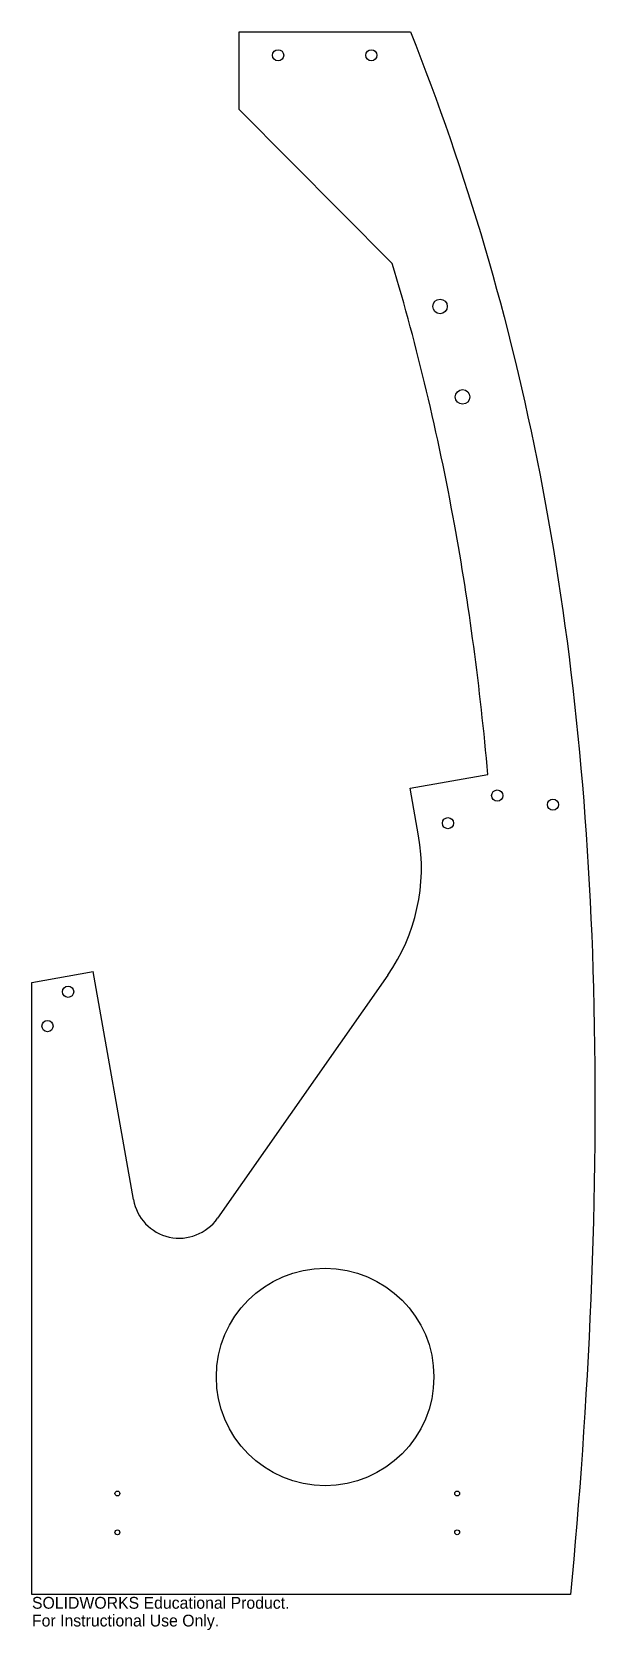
# Model space of a CAD drawing. Header units: inches. Extents: x 10.8 to 19.9, y 105.1 to 130.8.
import ezdxf

# ---------------------------------------------------------------- set-up
doc = ezdxf.new("R2010")
doc.units = ezdxf.units.IN
doc.header["$MEASUREMENT"] = 0
doc.styles.add('SLDTEXTSTYLE0', font='Arail.ttf')

msp = doc.modelspace()

# ---------------------------------------------------------------- linework, layer by layer
at = {"color": 1, "linetype": 'Continuous', "lineweight": 25}
for p, q in [((14.084, 129.547), (14.087, 130.797)), ((14.087, 130.797), (16.843, 130.797)), ((16.549, 127.072), (14.084, 129.547)), ((16.837, 118.625), (18.088, 118.845)), ((16.972, 117.859), (16.837, 118.625)), ((10.75, 115.5), (11.735, 115.674)), ((10.75, 105.65), (10.75, 115.5)), ((12.382, 112.004), (11.735, 115.674)), ((16.475, 115.618), (13.735, 111.704)), ((19.417, 105.65), (10.75, 105.65))]:
    msp.add_line(p, q, dxfattribs=at)
for centre, radius in [((14.711, 130.422), 0.09), ((16.211, 130.422), 0.09), ((17.317, 126.379), 0.117), ((17.68, 124.923), 0.117), ((18.237, 118.508), 0.09), ((19.134, 118.361), 0.09), ((17.444, 118.063), 0.09), ((11.332, 115.349), 0.09), ((11, 114.797), 0.09), ((15.468, 109.15), 1.75), ((12.125, 107.275), 0.039), ((17.592, 107.275), 0.039), ((12.125, 106.65), 0.0391), ((17.592, 106.65), 0.039)]:
    msp.add_circle(centre, radius, dxfattribs=at)
for centre, radius, start, end in [((14.017, 117.338), 3, 325.006, 10), ((13.121, 112.134), 0.75, 190.006, 325.006)]:
    msp.add_arc(centre, radius, start, end, dxfattribs=at)
for points, knots in [([(16.843, 130.797), (18.637, 126.267), (19.623, 121.439), (19.876, 112.081), (19.702, 108.647), (19.417, 105.65)], [-62.015801, -62.015801, -62.015801, -62.015801, -27.978425, -27.978425, -9.154069, -9.154069, -9.154069, -9.154069]), ([(18.088, 118.845), (17.962, 120.255), (17.782, 121.592), (17.549, 122.876), (17.284, 124.336), (16.951, 125.726), (16.549, 127.072)], [34.962726, 34.962726, 34.962726, 34.962726, 43.828946, 43.828946, 43.828946, 53.916701, 53.916701, 53.916701, 53.916701])]:
    msp.add_open_spline(points, degree=3, knots=knots, dxfattribs=at)

# ---------------------------------------------------------------- texts
at = {"color": 7, "linetype": 'Continuous', "char_height": 0.1903, "attachment_point": 1, "style": 'SLDTEXTSTYLE0'}
for s, insert in [('SOLIDWORKS Educational Product.', (10.75, 105.61)), ('For Instructional Use Only.', (10.75, 105.324))]:
    msp.add_mtext(s, dxfattribs=dict(at, insert=insert))

doc.saveas('drawing.dxf')
